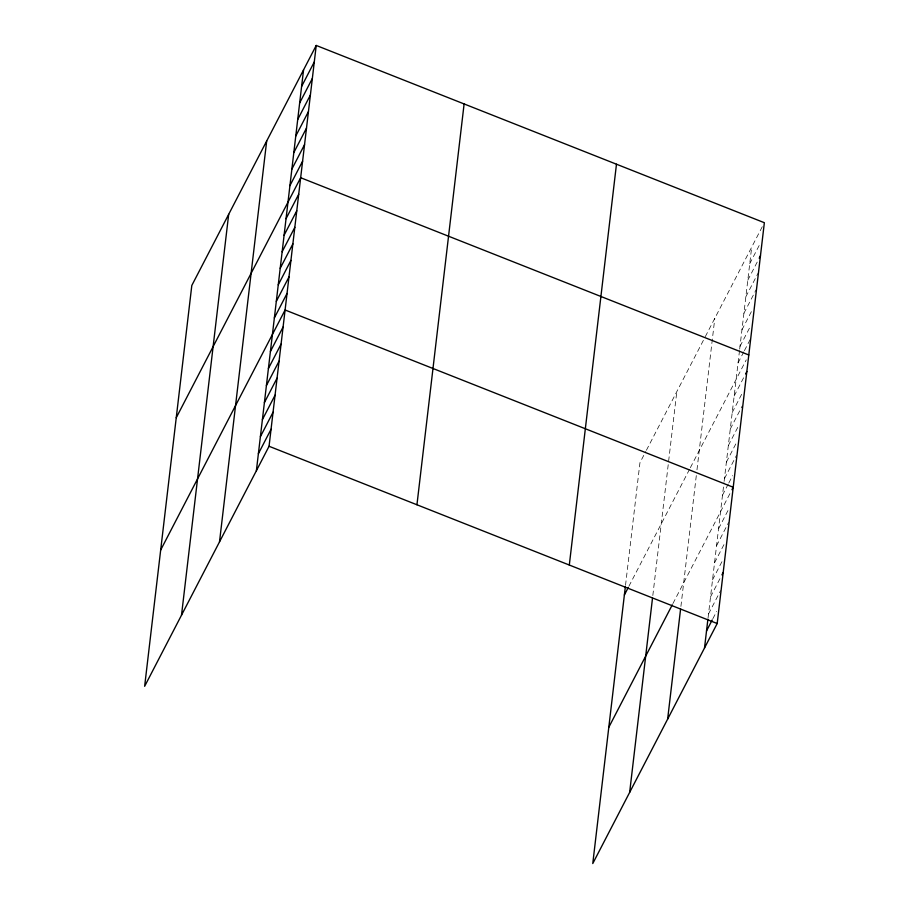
<?xml version="1.0" encoding="UTF-8"?>
<svg xmlns="http://www.w3.org/2000/svg" width="909" height="909" viewBox="0 0 909 909"><rect width="100%" height="100%" fill="white"/><g stroke="black" fill="none" stroke-linecap="round" stroke-linejoin="round"><path stroke-width="0.68" stroke-dasharray="4.54 3.41" d="M625.517 585.351L639.947 462.726L645.765 451.489M652.821 595.509L676.819 391.586M680.909 606.428L696.328 475.362M696.976 469.851L714.815 318.298M708.066 617.836L723.962 482.759M724.121 481.384L739.528 350.488M739.687 349.113L751.686 247.157M646.413 450.25L704.68 337.841M705.316 336.614L763.73 223.921M749.743 263.69L759.879 244.123M747.789 280.222L757.936 260.656M745.846 296.754L757.89 273.529M743.903 313.287L755.947 290.062M741.96 329.819L752.095 310.264M740.006 346.363L750.152 326.797M738.063 362.896L743.767 351.885M744.403 350.669L750.107 339.659M628.903 586.26L689.749 468.885M690.374 467.669L746.255 359.862M734.177 395.96L744.312 376.394M732.234 412.493L741.733 394.154M730.279 429.025L742.323 405.8M728.336 445.558L738.472 426.003M726.393 462.102L736.529 442.535M724.45 478.634L736.483 455.398M722.496 495.166L728.2 484.156M728.836 482.94L732.643 475.6M672.91 603.599L730.7 492.133M718.553 528.731L728.052 510.392M716.542 545.764L728.586 522.539M714.542 562.807L724.678 543.241M712.531 579.84L722.678 560.274M710.531 596.872L720.667 577.306M708.531 613.905L720.564 590.68M712.861 618.711L716.667 611.382"/><path stroke-width="1.36" d="M181.516 615.166L228.682 214.342M219.512 541.866L266.678 141.043M256.383 470.726L303.549 69.902M316.23 45.45L191.81 285.471L144.645 686.295L269.053 446.274L316.23 45.45L764.355 222.705L717.19 623.529L592.77 863.55L625.347 586.725M416.947 504.768L464.113 103.944M569.307 565.034L616.472 164.211M629.653 792.409L652.492 598.258M667.638 719.121L680.591 609.041M704.52 647.981L707.906 619.154M301.606 86.435L314.275 61.982M299.652 102.967L312.332 78.515M297.709 119.511L310.389 95.047M295.766 136.043L308.446 111.591M293.823 152.576L306.492 128.124M291.88 169.108L304.549 144.656M289.926 185.641L302.606 161.188M176.244 417.742L300.663 177.721L748.8 354.976M286.04 218.705L298.709 194.253M284.097 235.249L296.766 210.786M282.142 251.782L294.823 227.33M280.199 268.314L292.88 243.862M278.256 284.847L290.925 260.394M276.313 301.379L288.982 276.927M274.359 317.911L287.039 293.459M160.677 550.025L285.096 309.992L733.233 487.247L731.961 489.69M270.416 351.488L283.085 327.024M268.405 368.52L281.086 344.068M266.405 385.552L279.086 361.1M264.405 402.585L277.075 378.133M262.394 419.617L275.075 395.165M260.394 436.661L273.064 412.209M258.383 453.693L271.064 429.241M759.197 258.213L760.469 255.77M624.381 594.997L628.255 587.509M745.585 373.951L746.846 371.508M608.814 727.268L672.285 604.826M721.939 574.863L723.212 572.42M706.52 630.948L712.224 619.938M269.053 446.274L717.19 623.529"/></g></svg>
